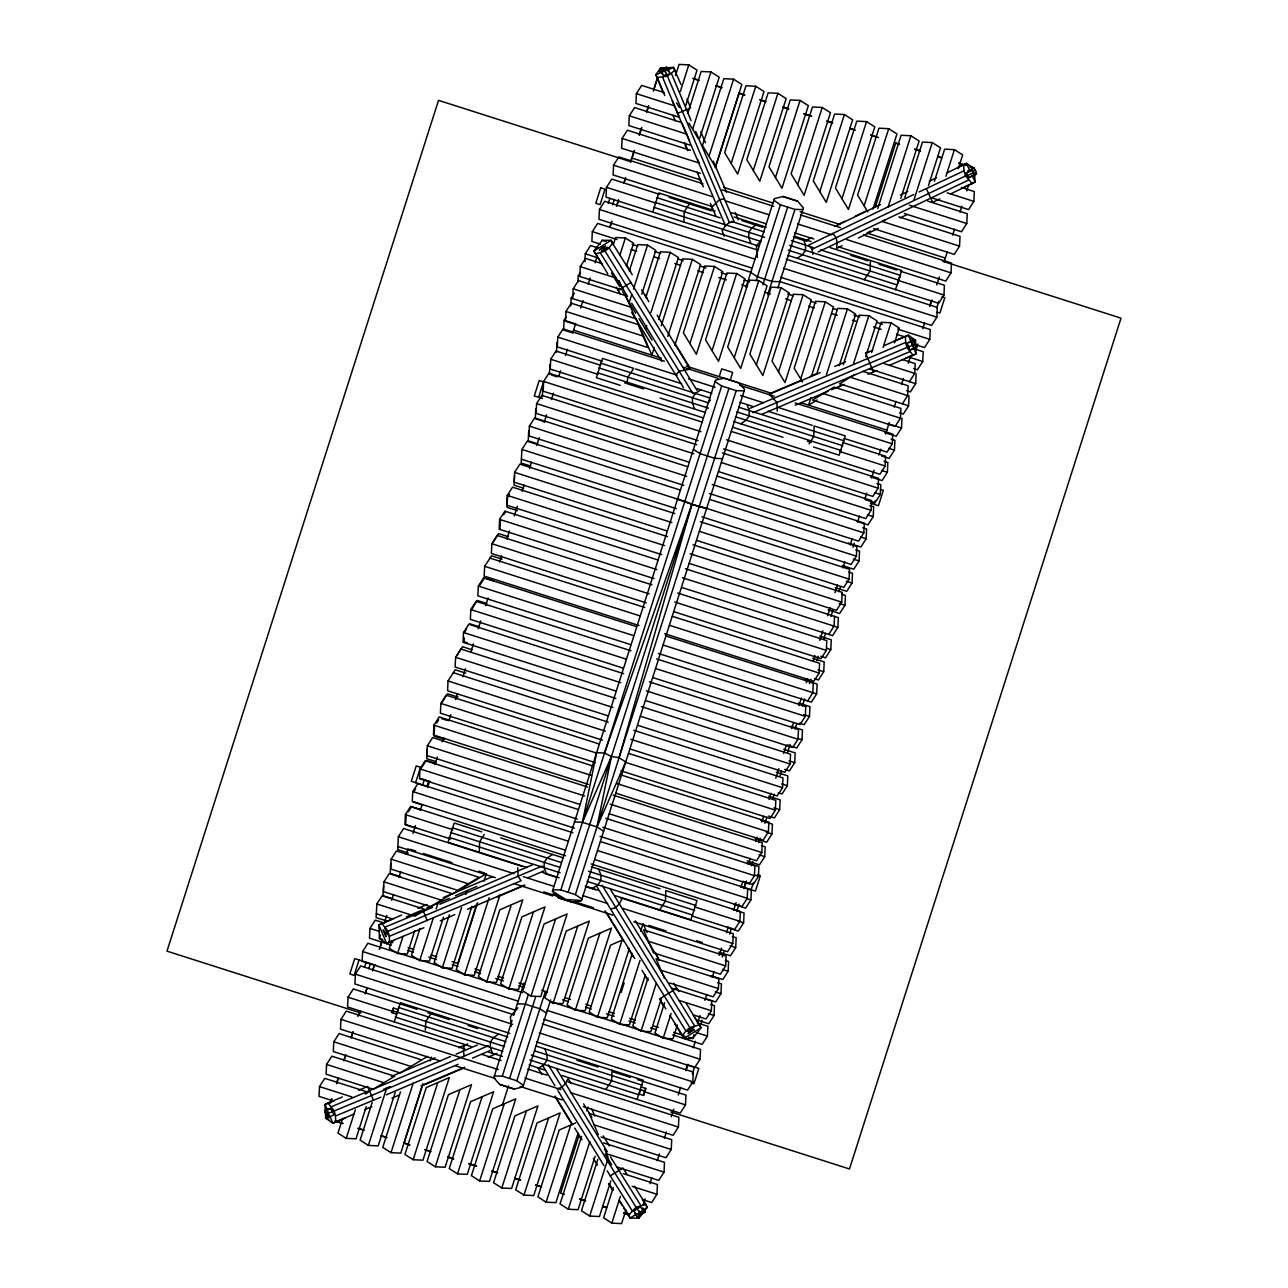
<?xml version="1.0" encoding="UTF-8"?>
<svg xmlns="http://www.w3.org/2000/svg" width="1288" height="1288" viewBox="0 0 1288 1288"><rect width="100%" height="100%" fill="white"/><g stroke="black" fill="none" stroke-linecap="round" stroke-linejoin="round"><path stroke-width="1.5" d="M365.245 1094.108L368.304 1092.256L324.785 1078.362L319.505 1086.605L319.022 1096.378L333.866 1101.111M326.572 1064.435L326.106 1074.224L373.23 1089.262L394.708 1076.253L331.853 1056.192L326.572 1064.435L383.969 1082.757M421.659 1059.911L339.082 1033.556L333.801 1041.799L333.318 1051.572L400.198 1072.92L427.519 1056.369M464.791 1048.947L346.247 1011.112L340.966 1019.355L340.483 1029.128L439.916 1060.861M417.006 1009.277L353.315 988.943L348.034 997.202L347.567 1006.975L471.456 1046.629M513.638 1014.735L360.656 965.92L355.391 974.163L354.908 983.952L509.79 1033.379M522.767 992.71L367.885 943.283L362.62 951.526L362.137 961.299L515.103 1010.13M383.856 922.9L375.259 920.163L369.994 928.407L369.511 938.179L391.407 945.167M376.869 903.999L414.945 916.154L425.684 909.65L382.15 895.756L376.869 903.999L376.096 917.571L386.577 920.904M383.518 886.015L383.035 895.788L392.599 898.847M383.953 881.845L383.47 891.618L430.611 906.655L452.072 893.647L389.218 873.586L383.953 881.845L441.333 900.151M390.683 863.572L390.2 873.345L400.697 876.693M391.166 859.193L390.683 868.981L457.562 890.314L479.039 877.305L396.446 850.949L391.166 859.193L468.301 883.81M522.155 866.341L403.611 828.506L398.33 836.749L397.767 849.645L408.264 852.994M565.561 855.779L410.679 806.352L405.414 814.596L404.931 824.368L450.816 839.019M406.155 815.111L405.672 824.884L416.169 828.232M418.02 783.313L412.756 791.573L412.273 801.345L565.255 850.16M578.231 809.492L425.249 760.677L419.985 768.92L419.502 778.693L574.384 828.136M587.521 786.984L432.639 737.557L427.358 745.8L426.875 755.573L579.858 804.404M427.278 748.924L426.795 758.696L436.358 761.739M592.19 765.764L439.208 716.933L433.943 725.192L433.46 734.965L588.342 784.392M434.507 726.271L434.024 736.06L444.505 739.393M599.129 743.981L446.163 695.166L440.882 703.409L440.416 713.182L595.298 762.625M465.66 673.109L455.179 669.76L448.047 680.966L447.58 690.738L602.462 740.165M615.777 698.45L460.895 649.023L455.614 657.266L455.131 667.039L608.113 715.854M623.682 673.688L468.784 624.261L463.519 632.505L463.036 642.277L616.018 691.093M464.276 637.914L464.099 641.827L467.286 642.841M630.991 650.762L476.109 601.319L470.844 609.578L470.361 619.351L623.328 668.166M636.578 626.644L483.612 577.813L478.347 586.072L477.864 595.845L630.83 644.66M502.046 559.137L491.549 555.788L484.642 566.317L484.159 576.09L639.041 625.517M652.018 584.865L497.136 535.422L491.871 543.681L491.388 553.454L646.27 602.881M657.862 559.974L504.88 511.143L499.615 519.402L499.132 529.175L654.014 578.602M499.937 529.497L500.42 519.724M667.426 536.597L512.544 487.154L507.279 495.413L506.796 505.186L661.678 554.613M674.783 513.558L519.885 464.131L514.62 472.374L514.137 482.163L667.12 530.978M514.572 475.401L514.089 485.174L523.653 488.233M680.177 490.02L527.211 441.204L521.946 449.448L521.157 463.02L530.72 466.063M528.708 431.078L528.225 440.85L537.788 443.909M687.631 466.707L534.649 417.892L529.384 426.135L528.901 435.908L683.783 485.334M535.776 408.924L535.309 418.697L544.856 421.756M696.728 444.779L541.846 395.352L536.581 403.595L536.098 413.368L689.064 462.183M542.377 396.543L542.86 386.77M701.896 421.997L548.913 373.182L543.649 381.425L543.166 391.214L698.048 440.641M549.445 374.373L549.928 364.601M600.675 365.293L555.981 351.028L550.717 359.272L550.234 369.044L703.216 417.876M556.513 352.22L556.996 342.447M664.399 361.204L563.065 328.875L557.784 337.118L557.302 346.891L601.995 361.155M566.173 316.993L564.064 320.293L563.581 330.066L573.144 333.109M565.979 311.454L565.496 321.227L648.089 347.583L638.124 324.544L571.244 303.211L565.979 311.454L643.115 336.071M570.761 305.948L571.148 298.124L574.303 293.181M572.725 298.591L573.208 288.818L578.473 280.559L625.614 295.612L635.58 318.651L571.148 298.124M577.926 281.831L578.215 275.97L580.325 272.67M579.793 276.437L580.276 266.648L585.541 258.405L602.237 263.734M584.897 261.625L585.283 253.817L590.548 245.557L598.212 248.004M750.598 272.219L597.632 223.404L592.351 231.647L591.868 241.419L600.466 244.173M757.666 250.065L604.7 201.25L599.435 209.493L598.952 219.266L751.918 268.081M659.569 194.343L611.768 179.08L606.503 187.34L606.02 197.112L758.294 245.928M702.974 183.782L618.836 156.927L613.571 165.17L613.088 174.943L712.522 206.676M690.432 150.326L627.369 130.201L622.104 138.46L621.621 148.233L700.447 173.381M681.738 122.618L634.598 107.564L629.317 115.807L628.85 125.58L689.788 145.045M664.173 92.591L641.666 85.41L636.401 93.654L635.918 103.426L679.452 117.321L672.336 100.867M642.406 1199.579L651.68 1202.541L656.944 1194.298L657.427 1184.525L623.36 1173.642M617.274 1167.137L658.748 1180.388L664.028 1172.128L664.495 1162.356L603.557 1142.907M601.013 1137.014L665.976 1157.735L671.241 1149.492L671.724 1139.719L589.131 1113.363L598.389 1134.744M583.271 1106.617L673.141 1135.292L678.406 1127.048L678.889 1117.276L567.992 1081.872M561.761 1075.448L680.209 1113.138L685.49 1104.895L685.957 1095.106L637.48 1079.634M536.5 1041.895L687.567 1090.115L692.831 1081.856L693.314 1072.083L542.248 1023.88M543.729 1019.259L694.779 1067.462L700.06 1059.219L700.543 1049.446L549.477 1001.227M672.674 1034.94L702.169 1044.343L707.434 1036.099L707.917 1026.327L697.42 1022.978M693.073 1014.847L706.066 1018.985L711.33 1010.742L711.813 1000.969L672.062 988.282M697.275 1020.064L708.738 1023.735L714.019 1015.475L714.502 1005.703L710.67 1004.479M669.76 982.986L713.133 996.832L718.398 988.572L718.881 978.8L656.027 958.739L664.576 978.494M706.13 998.908L715.693 1001.951L720.958 993.708L721.441 983.935L717.625 982.712M725.627 965.936L726.11 956.163L643.517 929.807L653.483 952.846L720.362 974.179L725.627 965.936L648.492 941.319M711.379 975.837L722.858 979.508L728.123 971.265L728.606 961.476L725.418 960.462M633.825 921.838L727.527 951.735L732.792 943.492L733.274 933.72L620.462 897.704M718.946 952.138L730.425 955.809L735.69 947.565L736.173 937.777L732.357 936.569M692.525 916.154L734.595 929.582L739.859 921.323L740.342 911.55L591.192 863.958M726.851 927.376L738.33 931.047L743.595 922.804L744.078 913.015L732.598 909.36M594.702 859.563L741.936 906.559L747.217 898.3L747.7 888.527M734.176 904.45L745.639 908.12L750.92 899.861L751.387 890.089L740.906 886.74M600.015 836.315L749.165 883.906L754.43 875.663L754.913 865.89L605.763 818.283M743.579 881.555L753.142 884.615L758.423 876.355L758.89 866.583L747.426 862.928M609.305 813.791L756.539 860.787L761.82 852.543L762.303 842.771L613.152 795.163M747.056 860.899L759.453 864.86L764.718 856.617L765.201 846.828L761.369 845.62M615.889 793.183L763.124 840.179L768.405 831.919L768.872 822.147L619.721 774.555M755.203 838.552L766.666 842.223L771.947 833.964L772.43 824.191L760.95 820.537M620.929 770.804L770.079 818.395L775.344 810.152L775.827 800.379L628.592 753.383M768.678 816.109L774.426 817.944L779.691 809.685L780.174 799.912L768.695 796.258M630.009 748.956L777.244 795.952L782.508 787.709L782.991 777.92L633.841 730.328M778.258 792.732L782.074 793.955L787.354 785.696L787.821 775.923L776.358 772.269M637.56 725.257L784.811 772.253L790.075 764.009L790.558 754.221L641.408 706.629M784.634 769.387L789.431 770.916L794.696 762.673L795.179 752.9L783.7 749.246M645.465 700.495L792.7 747.491L797.98 739.248L798.463 729.459L649.313 681.867M787.177 744.947L796.741 747.99L802.022 739.747L802.488 729.974L791.025 726.303M652.791 677.569L800.025 724.564L805.29 716.305L805.773 706.532L656.622 658.941M799.397 723.148L804.179 724.677L809.46 716.434L809.943 706.661L798.463 702.99M658.377 653.451L811.376 702.137L816.656 693.878L817.123 684.105L804.742 680.161M664.672 633.696L813.823 681.304L819.104 673.061L819.587 663.272L672.336 616.292M814.628 678.76L818.444 679.967L823.724 671.724L824.207 661.952L812.728 658.297M673.817 611.671L821.052 658.667L826.316 650.408L826.799 640.635L677.649 593.044M820.73 656.284L825.528 657.814L830.792 649.571L831.275 639.798L819.796 636.127M828.796 634.388L834.077 626.129L834.56 616.356M681.561 587.392L832.595 635.66L837.86 627.401L838.343 617.628L685.409 568.765M689.225 563.403L836.459 610.399L841.724 602.14L842.207 592.367L693.057 544.776M828.2 609.836L839.663 613.491L844.944 605.247L845.411 595.475L841.595 594.251M696.567 540.38L843.801 587.36L849.082 579.117L849.565 569.344L700.414 521.737M835.268 587.682L846.731 591.337L852.012 583.094L852.495 573.321L848.663 572.097M701.976 516.842L851.126 564.434L856.391 556.191L856.874 546.418L709.64 499.422M842.336 565.513L853.815 569.183L859.08 560.924L859.563 551.151L855.731 549.928M709.414 493.513L858.565 541.121L863.829 532.878L864.312 523.105L717.078 476.109M848.486 543.069L860.883 547.014L866.148 538.77L866.631 528.998L862.815 527.774M718.527 471.585L865.761 518.581L871.026 510.322L871.509 500.549L722.359 452.957M856.488 521.205L867.951 524.86L873.232 516.617L873.699 506.844L869.883 505.621M723.679 448.82L872.829 496.411L878.11 488.168L878.577 478.395L731.343 431.399M865.472 499.647L875.019 502.706L880.3 494.447L880.783 484.674L876.951 483.451M732.663 427.262L879.897 474.258L885.178 466.014L885.661 456.242L842.867 442.573M870.624 476.882L882.103 480.537L887.368 472.294L887.851 462.521L884.019 461.297M844.187 438.451L886.981 452.104L892.246 443.845L892.729 434.072L795.211 402.951M881.523 455.936L889.171 458.383L894.435 450.14L894.919 440.367L891.103 439.144M900.441 418.198L900.924 408.409L834.044 387.076L812.567 400.085L895.16 426.441L900.441 418.198L823.306 393.581M884.775 432.559L896.239 436.23L901.52 427.97L901.986 418.198M899.491 412.852L903.307 414.06L908.587 405.817L909.07 396.044L850.273 377.239M909.457 381.634L914.738 373.391L915.221 363.619L902.228 359.481M906.559 390.683L910.391 391.906L915.655 383.663L916.138 373.89M913.627 368.529L917.459 369.753L922.723 361.493L923.206 351.721L914.625 348.984M914.963 344.54L924.526 347.583L929.807 339.34L930.274 329.567L779.224 281.364M780.544 277.226L931.594 325.429L936.875 317.186L937.358 307.413L786.292 259.194M788.047 255.427L938.678 303.276L943.943 295.016L944.426 285.244L900.441 271.204M838.665 246.942L945.746 281.106L951.011 272.863L951.494 263.09L863.54 235.012M873.554 228.636L954.279 254.396L959.544 246.137L960.027 236.364L898.879 216.851M904.353 213.518L961.492 231.743L966.773 223.5L967.256 213.728L927.65 201.089M932.609 198.111L968.576 209.59L973.841 201.347L974.324 191.574L961.331 187.42M467.786 1043.908L464.211 1045.437L463.406 1051.04L464.244 1056.08L371.411 1095.573L334.236 1110.948L327.941 1102.947L325.059 1104.541L325.623 1118.129L332.835 1123.2L345.361 1118.016M517.76 867.645L518.066 876.404L521.109 880.702L389.298 936.328L389.523 941.947L386.642 943.54L379.429 938.453L378.865 924.865L401.647 915.044M777.228 411.113L776.922 402.339L769.178 394.321L820.15 372.635M627.143 382.214L627.9 377.143L633.696 368.384L602.494 358.418L596.344 377.69L620.204 385.305M394.241 1021.996L400.391 1002.724L507.826 1037.001M481.744 831.839L454.197 823.048L448.047 842.32L527.195 867.581M652.678 212.23L658.828 192.959L714.953 210.862M637.061 1099.485L643.211 1080.213L535.76 1045.92M615.567 895.788L690.867 919.809L697.017 900.554L665.799 890.588L665.461 901.085L659.665 909.859M813.453 446.984L839.148 455.179L845.298 435.908L814.096 425.958L813.742 436.455L809.106 443.829M895.482 289.719L901.632 270.448L830.164 247.634M643.581 1095.428L645.127 1091.129L640.635 1089.696L639.09 1093.995L643.581 1095.428L645.723 1088.392L641.231 1086.959M645.127 1091.129L645.723 1088.392M392.067 1012.674L393.5 1008.053L397.992 1009.486L396.559 1014.107L392.067 1012.674L393.5 1008.053M603.637 831.163L596.956 826.96L625.726 761.949L619.061 757.698L691.898 504.365L677.504 499.277M359.046 959.946L354.12 975.37L349.821 973.986L354.731 958.578L376.144 965.404M415.621 782.685L420.532 767.262L416.233 765.893L411.307 781.301L572.919 832.756M538.609 397.3L543.536 381.892L539.221 380.524L534.295 395.931L542.425 398.523M364.472 967.352L366.114 962.2M422.673 784.939L424.316 779.804M608.258 203.456L609.9 198.304M368.771 968.721L370.413 963.585M426.988 786.308L428.63 781.172M612.557 204.824L614.199 199.688M380.54 934.975L379.429 938.453L382.633 939.483M384.307 923.158L386.754 915.51M391.633 900.231L393.468 894.484M398.958 877.289L400.777 871.557M406.267 854.346L408.103 848.615M412.981 833.352L415.428 825.656M420.274 810.458L422.126 804.662M427.584 787.564L429.468 781.655M434.893 764.67L437.324 757.038M442.203 741.775L443.523 737.654M448.9 720.765L450.848 714.695M455.678 699.545L457.562 693.652M462.956 676.731L465.499 668.778M470.909 651.841L473.437 643.903M478.234 628.834L480.762 620.945M485.64 605.65L488.088 597.986M499.583 561.954L501.515 555.901M506.909 539.012L509.452 531.026M514.282 515.892L517.39 506.168M522.155 491.243L524.103 485.125M529.481 468.301L531.429 462.167M536.79 445.374L539.237 437.727M544.116 422.432L546.547 414.8M551.425 399.505L553.421 393.291M558.751 376.579L560.586 370.831M565.464 355.552L567.461 349.289M573.208 331.257L575.72 323.385M580.614 308.074L583.013 300.555M588.197 284.278L590.226 277.967M595.024 262.897L597.374 255.555M325.558 1117.855L326.782 1114.04M330.436 1102.56L331.66 1098.745M336.538 1083.45L338.374 1077.718M343.864 1060.507L345.699 1054.775M351.189 1037.565L353.025 1031.833M357.903 1016.522L359.738 1010.758M365.245 993.531L367.08 987.767M372.57 970.54L374.422 964.76M379.3 949.481L381.763 941.753M609.771 227.316L611.607 221.568M616.501 206.241L618.498 199.978M623.827 183.266L625.662 177.519M630.557 162.191L634.115 151.05M639.331 134.709L641.408 128.204M646.624 111.815L648.621 105.616M653.934 88.936L657.621 77.377M659.424 71.725L660.631 67.958L673.527 67.427L681.014 84.573M326.733 1114.651L325.623 1118.129L328.826 1119.143M330.501 1102.834L331.724 1099.002M336.603 1083.707L338.438 1077.976M343.928 1060.781L345.748 1055.033M351.238 1037.838L353.073 1032.107M358.579 1014.864L359.803 1011.032M365.309 993.773L367.144 988.025M372.651 970.766L374.486 965.018M379.992 947.775L382.423 940.111M609.997 227.074L611.816 221.327M616.711 205.983L618.546 200.236M624.052 182.993L625.276 179.161M630.782 161.902L634.453 150.422M639.331 135.127L641.778 127.48M646.657 112.185L648.476 106.453M653.37 91.158L657.637 77.779M613.233 244.929L615.6 237.523L625.372 237.99L633.616 243.271L626.371 265.988M391.681 940.82L389.314 948.242L397.557 953.506L407.33 953.989L414.752 930.757M342.705 1118.242L337.971 1133.086L346.214 1138.351L355.987 1138.834L366.259 1106.65M675.476 75.525L679.034 64.4L688.806 64.883L697.05 70.148L685.57 106.115M619.914 255.137L625.372 237.99M397.557 953.506L403.031 936.376M346.214 1138.351L355.327 1109.789M680.306 91.529L688.806 64.883M629.333 270.995L637.753 244.591L647.526 245.074L655.785 250.339L641.794 294.147M420.049 928.423L411.468 955.31L419.711 960.59L429.484 961.057L443.475 917.265M372.168 1102.431L360.125 1140.154L368.368 1145.418L378.157 1145.901L395.175 1092.578M687.953 112.958L701.187 71.468L710.96 71.951L719.203 77.216L699.754 138.17M629.22 302.455L631.667 294.807M633.487 289.076L647.526 245.074M419.711 960.59L433.154 918.489M436.197 908.925L438.033 903.194M368.368 1145.418L386.69 1088.038M692.638 129.347L710.96 71.951M645.771 297.673L660.406 251.82L670.179 252.303L678.422 257.568L658.651 319.505M449.351 914.77L434.104 962.539L442.348 967.803L452.136 968.286L471.907 906.35M400.455 1091.966L382.761 1147.383L391.021 1152.647L400.793 1153.13L422.963 1083.675M645.562 329.422L646.753 325.655M650.955 312.501L670.179 252.303M442.348 967.803L461.571 907.605M465.773 894.435L466.964 890.684M391.021 1152.647L413.223 1083.047M708.996 156.315L733.596 79.18L723.824 78.697L702.491 145.576L715.484 167.038L741.856 84.445L733.596 79.18M476.673 904.192L457.755 963.456L452.024 961.621M483.982 881.25L486.429 873.602L452.458 894.194M654.336 347.502L651.889 355.15L636.127 318.7M661.211 325.767L682.56 258.888L692.332 259.371L700.575 264.636L674.815 345.345M477.606 902.727L456.274 969.606L464.517 974.887L474.29 975.354L500.05 894.645M422.255 1085.768L403.949 1143.116L409.681 1144.952M430.176 1060.926L431.399 1057.094M715.226 167.778L739.006 93.219L744.738 95.054M667.715 336.49L692.332 259.371M464.517 974.887L489.134 897.752M413.174 1159.715L404.931 1154.45L426.264 1087.571L449.303 1077.605L422.947 1160.198L413.174 1159.715L437.791 1082.596M731.149 163.383L755.766 86.248L745.994 85.765L724.645 152.644L737.654 174.105L764.009 91.529L755.766 86.248M689.885 343.574L714.486 266.439L722.745 271.704L696.373 354.297L683.381 332.835L704.713 265.956L714.486 266.439M486.671 981.955L496.444 982.438L522.799 899.845L499.776 909.811L478.428 976.674L486.671 981.955L511.288 904.82M435.328 1166.783L445.101 1167.266L471.472 1084.689L448.433 1094.639L427.085 1161.518L435.328 1166.783L459.945 1089.664M753.303 170.451L777.92 93.316L768.147 92.849L746.799 159.712L759.807 181.189L786.163 98.596L777.92 93.316M712.039 350.642L736.656 273.507L726.883 273.024L705.534 339.903L718.543 361.365L744.899 278.788L736.656 273.507M508.841 989.023L500.581 983.758L521.93 916.879L544.969 906.913L518.613 989.506L508.841 989.023L533.441 911.888M457.498 1173.867L449.238 1168.586L470.587 1101.707L493.626 1091.757L467.27 1174.35L457.498 1173.867L482.115 1096.732M775.473 177.519L800.073 100.4L790.301 99.917L768.968 166.796L781.961 188.257L808.333 105.664L800.073 100.4M552.407 891.248L715.532 380.073L724.146 378.205L738.7 382.858L744.641 389.362L581.5 900.521L572.886 902.389L558.348 897.752L552.407 891.248L565.802 899.491L572.629 902.308L581.5 900.521L565.802 899.491M512.044 1020.531L493.803 1077.654L499.664 1084.432L514.218 1089.068L522.912 1086.943L550.684 999.89M513.735 1015.218L524.007 983.034M745.977 287.498L774.346 198.642L783.04 196.517L797.578 201.153L803.438 207.932L777.904 287.9M553.888 892.359L552.745 895.949L514.492 883.745M719.268 376.515L721.715 368.867L732.695 372.377L730.264 380.024M552.89 889.718L560.827 889.96L721.666 385.998L715.049 381.602M494.334 1076.027L502.304 1076.14L528.338 994.594M756.201 280.607L780.383 204.792L773.814 200.268M734.192 357.71L758.809 280.575L767.052 285.856L740.697 368.449L727.688 346.987L749.036 280.108L758.809 280.575M530.994 996.091L522.751 990.826L544.083 923.947L567.123 913.981L540.767 996.574L530.994 996.091L555.611 918.972M568.105 892.278L728.944 388.316M509.581 1078.459L535.599 996.912M762.866 284.841L787.66 207.11M502.401 1105.04L508.502 1085.913M479.651 1180.935L471.408 1175.67L492.741 1108.791L515.78 1098.825L489.424 1181.418L479.651 1180.935L504.268 1103.8M797.626 184.603L822.243 107.468L830.486 112.732L804.131 195.325L791.122 173.864L812.47 106.985L822.243 107.468M581.983 898.992L575.382 894.613L736.205 390.634L744.142 390.892M523.427 1085.317L516.858 1080.793L545.323 991.599M767.696 294.791L794.938 209.429L802.907 209.558M756.362 364.778L780.963 287.659L771.19 287.176L749.858 354.055L762.866 375.516L789.222 292.923L780.963 287.659M553.148 1003.175L544.904 997.894L566.253 931.015L589.276 921.065L562.92 1003.642L553.148 1003.175L577.765 926.04M501.805 1188.003L511.594 1188.486L537.949 1105.893L514.91 1115.859L493.562 1182.738L501.805 1188.003L526.422 1110.884M819.78 191.671L844.397 114.535L852.64 119.816L826.284 202.393L813.275 180.932L834.624 114.052L844.397 114.535M778.516 371.862L803.132 294.727L793.36 294.244L772.011 361.123L785.02 382.584L811.376 299.991L803.132 294.727M575.317 1010.243L567.058 1004.962L588.407 938.099L611.446 928.133L585.09 1010.726L575.317 1010.243L599.918 933.108M523.975 1195.071L515.715 1189.806L537.064 1122.927L560.103 1112.961L533.747 1195.554L523.975 1195.071L548.591 1117.952M841.95 198.738L866.55 121.603L874.81 126.884L848.438 209.477L835.445 188L856.778 121.136L866.55 121.603M800.669 378.93L825.286 301.795L815.513 301.312L794.165 368.191L802.537 381.989M597.471 1017.311L622.088 940.176L610.56 945.167L589.228 1012.046L597.471 1017.311L607.244 1017.794L629.413 948.338M578.071 1133.182L555.901 1202.638L546.128 1202.155L570.745 1125.02M864.103 205.806L888.72 128.687L896.963 133.952L873.006 209.026M811.376 376.515L833.529 307.075L825.286 301.795M816.705 374.084L837.667 308.396L847.44 308.862L855.699 314.143L839.229 365.728M632.344 953.41L611.381 1019.114L619.625 1024.379L629.397 1024.862L645.336 974.919M621.122 992.42L624.181 982.857M640.651 931.256L643.082 923.609L647.027 932.721M810.989 397.509L808.542 405.14L817.043 400.005M578.908 1135.758L560.602 1193.123L564.418 1194.33M586.829 1110.916L588.053 1107.084M875.534 206.305L895.675 143.21L899.491 144.433M581.613 1136.37L560.039 1203.958L568.282 1209.223L578.071 1209.706L595.136 1156.205M877.74 208.479L901.101 135.272L910.874 135.755L919.117 141.02L900.827 198.352M826.429 374.711L847.44 308.862M619.625 1024.379L640.039 960.429M568.282 1209.223L589.904 1141.506M888.06 207.239L910.874 135.755M843.254 364.729L859.064 315.222L868.837 315.689L877.08 320.97L865.649 356.792M648.041 978.075L632.762 1025.94L641.021 1031.205L650.794 1031.688L661.63 997.749M597.841 1159.345L581.435 1210.784L589.679 1216.049L599.451 1216.532L610.882 1180.694M904.852 197.338L922.482 142.099L932.27 142.582L940.514 147.846L928.471 185.569M853.574 363.522L868.837 315.689M641.021 1031.205L656.284 983.388M589.679 1216.049L607.984 1158.653M913.949 199.962L932.27 142.582M871.557 352.574L881.217 322.29L890.99 322.773L899.233 328.038L894.5 342.882M664.592 1002.724L654.932 1033.008L663.175 1038.289L672.948 1038.756L677.311 1025.119M613.249 1187.568L603.589 1217.852L611.832 1223.117L621.605 1223.6L625.968 1209.947M934.38 181.35L944.651 149.167L954.424 149.65L962.667 154.914L958.32 168.567M883.101 347.519L890.99 322.773M663.175 1038.289L671.08 1013.527M611.832 1223.117L620.333 1196.472M945.923 176.295L954.424 149.65M686.101 1003.175L701.075 1027.695L692.735 1038.45L683.912 1038.418L684.733 1035.89M693.958 1034.618L692.735 1038.45L688.919 1037.226M697.549 1023.38L700.06 1015.508M704.906 1000.309L706.774 994.481M712.216 977.431L714.099 971.538M719.251 955.358L721.586 948.049M726.464 932.754L728.3 927.022M733.629 910.342L736.076 902.647M740.954 887.384L742.935 881.169M748.28 864.425L750.26 858.227M755.605 841.466L756.958 837.2M761.836 821.921L763.671 816.19M769.033 799.381L770.997 793.247M775.795 778.194L778.805 768.775M783.684 753.464L786.244 745.478M791.621 728.589L793.553 722.536M798.946 705.631L801.394 697.983M806.288 682.672L807.592 678.583M813.082 661.388L814.902 655.64M819.78 640.361L822.839 630.814M827.653 615.712L830.18 607.775M834.978 592.754L837.522 584.8M842.915 567.895L844.848 561.81M850.241 544.937L852.173 538.883M857.567 521.978L859.482 515.989M864.892 499.019L866.776 493.095M871.606 477.977L874.085 470.201M878.931 455.018L880.783 449.222M885.645 433.976L889.316 422.496M894.194 407.201L896.029 401.47M901.52 384.259L903.339 378.527M908.233 363.232L910.664 355.585M685.844 1069.909L687.47 1064.774M744.045 887.496L745.688 882.361M929.63 306.013L931.272 300.877M623.923 1208.241L630.106 1218.078L638.929 1218.11L640.152 1214.294M643.259 1204.538L645.079 1198.822M649.909 1183.704L651.776 1177.844M657.234 1160.762L659.424 1153.887M664.431 1138.19L666.379 1132.088M671.273 1116.76L673.721 1109.097M678.245 1094.929L680.692 1087.265M685.957 1070.763L688.017 1064.274M693.298 1047.756L695.359 1041.3M700.64 1024.765L702.089 1020.225M722.262 957.016L723.888 951.929M729.588 934.025L731.423 928.278M736.72 911.679L739.167 903.999M744.062 888.672L746.509 881.008M751.403 865.665L752.707 861.608M758.745 842.674L760.162 838.246M764.943 823.274L766.891 817.172M772.816 798.592L774.217 794.181M780.158 775.585L781.558 771.206M787.564 752.353L790.108 744.384M795.002 729.056L796.837 723.309M802.344 706.082L804.63 698.917M809.524 683.574L810.893 679.259M816.866 660.583L818.234 656.268M823.74 639.025L825.576 633.277M830.937 616.485L832.901 610.303M838.89 591.578L840.243 587.312M853.026 547.271L854.298 543.246M915.961 350.062L917.877 344.041M922.772 328.714L924.607 322.966M930.033 305.981L931.949 299.975M936.762 284.889L939.274 277.001M944.104 261.899L947.227 252.11M952.637 235.124L954.537 229.167M959.963 212.182L961.862 206.225M966.741 190.93L968.576 185.198M692.348 1073.87L694.538 1067.028M751.113 889.75L753.303 882.892M874.101 504.381L875.196 500.952M936.682 308.267L938.871 301.408M574.545 821.889L582.418 822.324L596.634 752.659L604.523 753.061L691.898 504.365L706.597 508.567M621.879 898.911L619.287 903.951L615.68 907.557L610.705 909.296L596.94 886.675M509.597 494.254L507.488 497.554L507.021 507.327L517.502 510.676M503.592 514.765L505.701 511.465M493.352 541.878L498.617 533.635L508.18 536.677M479.2 586.201L484.481 577.942L494.045 581.001M472.02 608.741L477.285 600.498L486.848 603.541M464.566 632.054L466.675 628.753M695.713 131.521L734.305 221.971L729.411 222.518L725.45 225.674L722.166 230.777L724.13 236.251M457.256 654.98L462.521 646.737L472.084 649.78M442.251 701.992L447.516 693.749L458.013 697.098M436.616 722.971L438.725 719.686M420.967 768.662L426.248 760.419L435.811 763.478M413.464 792.168L415.573 788.884M408.264 811.81L411.419 806.851L420.017 809.605M902.389 403.804L907.654 395.545L908.137 385.772L862.88 371.33M807.528 701.058L812.792 692.799L813.275 683.026L666.041 636.047M710.429 399.956L708.287 402.806L598.759 367.853M595.33 254.026L605.102 251.144L609.047 247.763L612.492 243.319L611.059 240.341L602.237 240.309L593.897 251.047L607.823 273.925M693.862 1016.216L701.075 1027.695L683.912 1038.418L682.495 1035.439L685.924 1030.996L689.869 1027.599L699.642 1024.733M636.353 1214.182L630.106 1218.078L628.673 1215.115L636.063 1207.275L645.835 1204.393L647.268 1207.371L638.929 1218.11M715.87 216.159L711.942 207.014L719.573 199.656L724.355 198.867M690.03 202.908L684.234 211.683L683.88 222.18M864.28 279.754L870.076 270.995L870.43 260.482M484.256 834.415L479.619 841.789L479.265 852.286M431.609 1012.674L425.813 1021.448L425.314 1030.142M605.843 1089.519L611.639 1080.761L611.993 1070.248M761.385 240.035L756.394 245.944L757.36 257.519M517.921 1007.828L510.418 1016.699L511.223 1026.343M683.558 387.752L675.685 374.808L679.291 371.186L690.255 369.125M664.447 69.182L660.631 67.958L655.801 74.817L657.315 77.554L667.442 76.153L675.057 70.164M633.841 1210.817L640.474 1206.647L642.954 1210.591L639.975 1213.216L636.32 1214.761L633.841 1210.817L640.474 1206.647M636.32 1214.761L642.954 1210.591M634.743 1212.974L637.222 1216.919L645.272 1211.847L642.793 1207.903M645.272 1211.847L637.222 1216.919M757.119 224.321L751.854 227.944L748.811 232.291L748.779 237.588L750.985 243.593M797.175 258.341L802.456 254.718L805.499 250.387L805.531 245.09L803.326 239.069M700.785 389.797L695.504 393.42L692.477 397.751L692.429 403.047L694.635 409.069M740.841 423.816L746.122 420.194L749.165 415.847L749.197 410.55L746.992 404.545M552.504 854.427L547.223 858.05L544.18 862.38L544.148 867.677L546.354 873.699M592.561 888.446L597.841 884.824L600.884 880.477L600.916 875.18L598.711 869.175M498.698 1034.087L493.417 1037.709L490.374 1042.056L490.342 1047.353L492.547 1053.359M538.754 1068.106L544.035 1064.484L547.078 1060.153L547.11 1054.856L544.904 1048.835M620.301 293.873L618.24 290.508L620.945 288.754M673.64 983.195L676.731 988.25L659.585 998.957L665.832 1008.907M622.925 1167.91L610.287 1175.896L607.147 1170.792M627.53 296.401L622.297 287.868L630.879 282.523L697.05 390.473M642.583 1210.285L647.268 1207.371L643.147 1200.802M662.241 74.141L660.454 69.826L663.352 68.039L666.669 67.266L668.44 71.581M660.454 69.826L666.669 67.266M661.807 71.613L668.182 68.989L669.953 73.287L666.991 75.123L663.578 75.928L661.807 71.613L668.182 68.989M663.578 75.928L666.556 74.092M947.356 172.721L966.435 163.383L974.002 168.213L970.685 167.327M950.705 193.86L975.193 181.978L974.517 174.122M885.484 219.668L882.409 221.536L959.544 246.137M870.398 231.003L867.001 233.064L945.328 258.067M854.862 374.454L839.535 383.744L908.587 405.817M837.425 387.656L842.513 384.565M883.745 345.796L908.346 335.218L915.543 340.306L916.122 353.878L889.702 365.212M353.814 1114.12L332.835 1123.2L330.002 1116.422M806.497 240.18L811.843 237.588M913.691 194.552L808.558 245.155L812.132 249.228L812.937 254.444M812.132 249.228L965.565 175.893L972.343 183.733M818.138 251.933L968.447 180.127M837.586 224.724L844.751 221.278M855.506 216.126L866.277 210.958M873.441 207.513L877.031 205.79M835.107 226.334L880.429 204.583M900.36 195.003L907.605 191.526M919.085 191.96L964.068 170.821L963.585 165.138M842.046 245.799L836.604 248.407L837.168 242.691L836.089 237.604L832.789 233.386M858.355 237.974L878.303 228.395M900.054 217.962L907.299 214.468M957.531 167.553L966.435 163.383L969.623 170.145M929.34 181.157L936.537 177.792M967.546 171.03L973.792 168.1L975.612 170.757L976.481 173.848L970.234 176.762M966.193 173.204L972.456 170.29L973.937 172.463L974.662 175.007L968.415 177.937L966.193 173.204L968.415 177.937M966.918 175.748L973.165 172.834L972.456 170.29M964.503 186.985L975.193 181.978L972.005 175.216M939.886 198.916L932.689 202.297L926.281 188.515M406.412 916.863L421.224 910.455M426.505 908.169L449.544 898.219M455.453 895.659L476.85 886.418M383.405 1089.455L389.974 1086.605M575.672 1122.878L559.217 1129.995L537.885 1196.874L546.128 1202.155M749.536 408.521L905.673 342.431L905.448 336.812M752.852 412.691L906.929 347.47L913.224 355.472M762.11 414.124L909.57 351.753M532.862 864.634L439.9 904.257M542.119 866.051L388.042 931.288L381.747 923.271M528.064 877.708L543.697 870.978M477.317 1045.051L456.049 1054.164M464.244 1056.08L488.313 1045.727M472.519 1058.124L489.891 1050.654M488.072 1057.19L497.007 1053.342M770.063 393.532L801.233 380.282M810.394 376.386L817.719 373.262M834.705 366.436L845.62 361.799M795.163 405.237L827.926 391.311M831.565 389.749L844.3 384.339M867.967 374.277L877.048 370.445M417.924 908.314L427.004 904.482M443.394 897.527L492.547 876.613M432.543 907.396L385.418 926.99M440.255 920.84L454.809 914.641M467.544 909.215L523.975 885.21M469.927 908.62L477.252 905.496M497.41 896.915L524.908 885.226M391.407 1076.414L435.086 1057.834M458.753 1047.756L464.211 1045.437M450.526 1056.514L331.612 1106.666M335.717 1121.607L335.492 1115.988L380.781 1097.167M386.303 1094.816L458.093 1064.291M391.89 1098.181L399.183 1095.074M421.015 1085.784L464.71 1067.205M421.611 1085.945L463.777 1068.01M725.45 225.674L677.552 113.36L689.273 108.546M662.901 71.854L655.801 74.817L663.481 93.364M666.443 70.373L673.527 67.427L675.073 71.13M865.391 352.993L868.965 351.511M894.017 341.143L908.346 335.218L911.163 342.012M865.649 353.282L872.894 350.288M908.909 342.093L913.224 340.322L915.205 343.542L916.074 347.213L911.759 349M907.042 343.461L911.357 341.69L913.337 344.894L914.206 348.581L909.892 350.352L907.042 343.461L909.892 350.352M907.911 347.148L912.226 345.361L914.206 348.581M905.384 358.322L916.122 353.878L913.997 348.79M391.391 919.68L378.865 924.865L386.642 943.54L393.79 940.578M389.523 941.947L423.897 927.73M327.941 1102.947L342.415 1096.957M358.692 1090.212L367.74 1086.476L373.407 1100.306M332.207 1101.578L325.059 1104.541L327.877 1111.319M326.733 1110.063L329.519 1116.793L326.733 1110.063L331.048 1108.292L333.817 1115.005L327.522 1117.485L324.689 1110.578L328.987 1108.807M328.665 1113.202L332.98 1111.415M364.665 1109.628L371.894 1106.634M556.899 1088.972L561.874 1087.233L565.48 1083.611L568.056 1078.587L571.164 1083.643M779.868 281.75L771.963 281.444L757.408 276.791L750.775 272.476M517.374 1003.819L525.279 1004.141L539.833 1008.778L546.466 1013.109M888.72 128.687L878.947 128.204L857.599 195.084L867.822 211.94M722.504 458.721L714.631 458.27L700.076 453.634L693.411 449.431M619.061 757.698L611.446 756.491L604.523 753.061M706.726 508.116L699.175 506.683L677.633 498.842M797.578 201.153L783.04 196.517M499.664 1084.432L514.218 1089.068M693.105 78.326L698.837 80.162M716.031 85.636L721.763 87.471M738.958 92.961L744.689 94.781M759.968 99.659L765.7 101.494M782.895 106.985L788.626 108.804M803.905 113.682L811.553 116.129M826.832 121.008L832.563 122.827M849.758 128.317L855.49 130.152M870.769 135.031L878.416 137.462M895.611 142.952L899.427 144.175M914.721 149.054L920.453 150.873M937.648 156.363L941.464 157.587M958.658 163.077L966.306 165.508M970.122 166.732L973.937 167.955L976.481 173.848M693.169 78.584L698.885 80.42M716.08 85.91L721.811 87.729M760.033 99.933L765.764 101.752M782.959 107.242L788.691 109.078M803.97 113.956L811.601 116.387M826.896 121.265L832.628 123.101M849.822 128.591L853.638 129.798M870.833 135.288L876.565 137.124M914.77 149.311L920.501 151.147M937.696 156.637L941.512 157.844M958.707 163.335L964.438 165.17M970.17 166.989L974.002 168.213M636.401 93.654L674.477 105.809M947.195 192.846L973.841 201.347M629.317 115.807L686.713 134.129M909.376 205.195L966.773 223.5M622.104 138.46L699.223 163.061L697.806 159.776M780.383 204.792L794.938 209.429M632.006 158.07L700.785 180.014M723.711 187.34L773.38 203.182M800.122 211.731L840.243 224.531M722.101 189.883L773.734 206.354M800.428 214.887L840.597 227.702M630.557 161.644L438.516 100.351L166.989 951.156L360.946 1013.044M942.719 261.255L1121.011 318.152L849.484 1168.973L670.742 1111.914M613.571 165.17L712.103 196.613M725.369 200.848L768.952 214.758M797.53 223.887L831.629 234.77M846.796 239.6L951.011 272.863M731.648 212.778L766.07 223.774M794.68 232.903L813.807 239.005M734.128 216.98L766.263 227.235M794.197 236.155L811.005 241.516M669.132 197.386L711.201 210.813M741.791 220.586L762.834 227.3M793.36 237.04L806.755 241.307M850.724 255.346L867.935 260.836M878.835 264.314L896.625 269.997M656.816 197.628L720.137 217.833M731.326 221.407L764.283 231.921M791.315 240.55L813.002 247.473M820.456 249.84L900.57 275.407M655.093 202.377L764.621 237.33M789.689 245.332L899.217 280.285M606.503 187.34L655.769 203.053M898.461 280.51L943.943 295.016M941.947 296.739L944.829 297.657L939.902 313.065L937.036 312.147M653.741 207.255L761.208 241.548M788.24 250.178L897.495 285.051M599.435 209.493L754.816 259.081M783.378 268.194L936.875 317.186M592.351 231.647L616.984 239.504M632.15 244.35L637.834 246.169M654.884 251.611L660.567 253.414M677.633 258.856L683.316 260.675M700.366 266.117L706.049 267.936M721.216 272.766L726.899 274.586M743.949 280.027L749.632 281.847M787.676 293.986L793.36 295.805M810.41 301.247L816.109 303.05M833.159 308.492L836.942 309.716M854.008 315.158L859.692 316.961M876.742 322.403L882.425 324.222M897.591 329.068L929.807 339.34M602.237 240.309L606.052 241.532M630.895 249.453L636.626 251.289M653.821 256.763L659.553 258.598M674.832 263.477L680.563 265.312M697.758 270.786L703.49 272.621M718.768 277.5L726.416 279.931M741.695 284.809L747.426 286.644M764.621 292.135L770.353 293.954M785.632 298.832L791.363 300.668M808.558 306.158L814.29 307.977M831.485 313.467L837.216 315.302M852.511 320.181L856.327 321.404M873.522 326.878L881.153 329.326M896.448 334.204L904.079 336.635M910.745 338.76L915.543 340.306M585.283 253.817L596.65 257.439M909.457 357.275L922.723 361.493M580.276 266.648L616.453 278.192M884.276 363.667L914.738 373.391M578.215 275.97L623.328 290.315L619.061 280.446M869.706 368.948L915.655 383.663M573.208 288.818L630.589 307.124M564.064 320.293L575.446 323.916M890.137 424.348L901.52 427.97M573.562 330.163L661.436 358.209M686.279 366.13L772.253 393.565M800.911 402.709L886.869 430.144M683.526 367.305L717.947 378.302M739.747 385.257L774.169 396.237M721.666 385.998L736.205 390.634M557.784 337.118L677.166 375.211M688.549 378.849L715.065 387.302M740.648 395.464L763.381 402.725M778.548 407.572L892.246 443.845M888.752 448.321L894.435 450.14M635.612 368.996L681.626 383.679M696.953 388.574L711.749 393.291M739.682 402.21L752.756 406.38M768.083 411.274L812.181 425.346M600.482 363.087L709.736 397.96M738.539 407.153L844.236 440.882M736.865 411.918L842.883 445.761M597.407 372.731L708.432 408.151M735.464 416.781L841.161 450.51M550.717 359.272L598.099 374.389M624.616 382.858L643.565 388.912M807.479 441.221L811.279 442.428M839.695 451.492L885.178 466.014M660.132 398.056L705.599 412.562M733.532 421.482L783.024 437.276M881.684 470.474L887.368 472.294M551.361 374.985L557.092 376.821M543.649 381.425L700.93 431.625M726.513 439.788L878.11 488.168M880.461 489.424L883.327 490.342L878.416 505.749L870.285 503.157M874.616 492.644L880.3 494.447M536.581 403.595L693.862 453.779M721.328 462.553L871.026 510.322M867.532 514.798L873.232 516.617M529.384 426.135L686.665 476.335M712.232 484.497L863.829 532.878M860.465 536.951L866.148 538.77M521.946 449.448L679.227 499.647M704.794 507.81L856.391 556.191M853.397 559.121L859.08 560.924M521.463 459.22L676.345 508.663M514.62 472.374L671.901 522.574M699.384 531.348L849.082 579.117M846.329 581.274L852.012 583.094M507.279 495.413L664.56 545.597M690.126 553.76L841.724 602.14M839.245 603.428L844.944 605.247M499.615 519.402L656.896 569.586M682.479 577.749L834.077 626.129M832.177 625.598L837.86 627.401M827.009 648.363L830.792 649.571M491.871 543.681L649.152 593.865M674.735 602.027L826.316 650.408M489.907 558.074L644.805 607.501M818.041 669.905L823.724 671.724M484.642 566.317L640.023 615.906M669.39 625.276L819.104 673.061M478.347 586.072L633.728 635.66M663.095 645.03L816.656 693.878M803.776 714.615L809.46 716.434M470.844 609.578L626.226 659.166M655.592 668.536L805.29 716.305M469.846 623.811L479.41 626.854M798.222 738.539L802.022 739.747M463.519 632.505L620.8 682.704M646.383 690.867L797.98 739.248M789.013 760.854L794.696 762.673M455.614 657.266L612.895 707.45M640.378 716.225L790.075 764.009M453.328 672.722L608.21 722.149M781.671 783.893L787.354 785.696M448.047 680.966L605.328 731.165M630.911 739.328L782.508 787.709M774.008 807.882L779.691 809.685M440.882 703.409L596.28 752.997M625.646 762.367L775.344 810.152M441.687 718.64L447.419 720.475M433.943 725.192L591.224 775.376M616.807 783.539L768.405 831.919M766.263 832.161L771.947 833.964M427.358 745.8L584.639 796M610.222 804.163L761.82 852.543M759.034 854.797L764.718 856.617M757.473 874.794L760.339 875.711L755.428 891.119L600.45 841.547M754.623 875.148L758.423 876.355M419.985 768.92L577.266 819.12M602.848 827.282L754.43 875.663M420.484 778.451L430.047 781.494M418.745 783.925L426.392 786.372M412.756 791.573L568.137 841.161M597.503 850.531L747.217 898.3M747.121 898.654L750.92 899.861M412.981 801.957L422.545 805M500.742 837.908L563.468 857.921M591.401 866.84L660.052 888.752M452.201 827.717L561.439 862.59M588.471 871.219L695.955 905.512M405.414 814.596L452.78 829.714M694.377 906.816L739.859 921.323M737.911 920.984L743.595 922.804M450.478 832.483L560.006 867.436M588.584 876.565L694.602 910.391M449.126 837.361L560.151 872.797M587.183 881.411L692.88 915.156M542.522 872.475L559.153 877.772M585.251 886.112L598.308 890.282M545.114 873.667L556.577 877.321M586.04 886.724L595.603 889.783M398.33 836.749L513.928 873.634M523.395 876.661L553.727 886.337M583.094 895.707L607.727 903.58M622.877 908.41L732.792 943.492M560.827 889.96L575.382 894.613M730.006 945.746L735.69 947.565M410.019 849.227L415.75 851.046M423.382 853.493L452.04 862.638M478.782 871.171L484.513 873.006M543.745 891.892L562.84 897.994M576.219 902.26L593.414 907.75M648.814 925.428L666.009 930.918M696.583 940.675L702.314 942.51M397.847 846.522L495.381 877.643M558.348 897.752L612.798 915.124M722.439 969.445L728.123 971.265M661.018 970.267L718.398 988.572M715.275 991.889L720.958 993.708M678.969 1000.406L711.33 1010.742M708.336 1013.672L714.019 1015.475M376.386 913.772L393.082 919.101M369.994 928.407L379.461 931.433M696.067 1032.477L707.434 1036.099M388.976 941.512L392.808 942.719M408.087 947.598L413.818 949.433M431.013 954.923L436.745 956.743M474.95 968.946L480.682 970.766M497.876 976.256L503.608 978.091M518.887 982.969L524.619 984.789M541.813 990.279L547.545 992.114M564.74 997.604L570.471 999.424M585.75 1004.302L591.482 1006.137M608.677 1011.627L614.408 1013.447M629.703 1018.325L635.419 1020.16M652.614 1025.65L658.345 1027.47M673.64 1032.348L683.187 1035.407M407.749 950.383L413.496 952.218M428.791 957.097L436.439 959.544M452.201 964.567L457.9 966.386M474.676 971.748L480.698 973.664M495.719 978.461L503.366 980.893M518.662 985.787L524.393 987.606M562.582 999.794L568.314 1001.629M585.525 1007.119L591.256 1008.955M606.551 1013.833L614.199 1016.28M628.979 1020.981L635.242 1022.978M650.537 1027.872L656.268 1029.692M362.62 951.526L518.001 1001.114M546.563 1010.227L700.06 1059.219M686.907 1064.58L698.853 1068.396L693.926 1083.82L691.06 1082.902M355.391 974.163L512.672 1024.362M539.334 1032.879L692.831 1081.856M427.89 1012.754L449.303 1019.581M468.043 1025.57L477.606 1028.613M576.976 1060.33L598.002 1067.044M613.297 1071.922L630.508 1077.412M398.394 1007.393L505.862 1041.686M534.665 1050.879L642.132 1085.172M392.518 1010.726L504.429 1046.532M531.252 1055.097L640.796 1090.051M348.034 997.202L393.516 1011.708M643.791 1091.58L685.49 1104.895M395.319 1017.021L502.787 1051.314M529.819 1059.944L639.057 1094.816M488.716 1052.135L502.449 1056.401M529.143 1064.918L544.502 1069.942M482.002 1054.437L501.129 1060.539M527.822 1069.056L546.949 1075.158M340.966 1019.355L498.247 1069.555M524.924 1078.056L560.924 1089.551M570.391 1092.578L678.406 1127.048M502.304 1076.14L516.858 1080.793M455.211 1065.74L495.381 1078.555M520.159 1086.476L562.228 1099.904M333.801 1041.799L410.936 1066.416M594.122 1124.875L671.241 1149.492M606.632 1153.823L664.028 1172.128M319.505 1086.605L351.866 1096.925M632.199 1186.393L656.944 1194.298M335.234 1120.946L342.882 1123.394M358.161 1128.272L363.892 1130.091M381.087 1135.581L386.819 1137.417M404.013 1142.891L409.745 1144.726M425.04 1149.604L430.756 1151.44M447.95 1156.914L453.682 1158.749M468.977 1163.628L476.608 1166.059M491.903 1170.937L497.635 1172.772M514.83 1178.262L520.561 1180.082M535.84 1184.96L541.572 1186.795M579.777 1198.983L585.509 1200.819M602.704 1206.309L606.519 1207.532M623.714 1213.006L629.446 1214.842M335.17 1121.172L342.817 1123.603M358.096 1128.481L363.828 1130.317M381.023 1135.807L386.754 1137.626M424.959 1149.83L430.691 1151.649M447.886 1157.139L453.618 1158.975M468.896 1163.853L476.544 1166.284M491.823 1171.162L497.554 1172.998M514.749 1178.488L520.481 1180.307M535.76 1185.185L541.491 1187.021M579.713 1199.209L585.444 1201.044M602.639 1206.534L606.455 1207.742M623.65 1213.232L629.381 1215.067M973.165 172.834L974.662 175.007M613.12 243.625L611.059 240.341L593.897 251.047L601.11 262.543M626.499 264.942L630.621 271.51M612.492 243.319L632.263 274.811M609.047 247.763L630.879 282.523M605.102 251.144L692.912 393.565M600.482 253.124L622.297 287.868M616.163 287.192L618.24 290.508M676.731 988.25L678.824 991.567M694.506 1025.634L610.432 889.396M689.869 1027.599L602.06 885.194M685.924 1030.996L610.705 909.296M670.001 1015.54L682.495 1035.439M661.259 1002.322L663.32 1005.606M674.654 1023.654L683.912 1038.418M623.972 1169.568L627.095 1174.543M634.372 1186.151L645.835 1204.393M640.683 1205.31L610.496 1156.914M639.186 1211.09L640.844 1213.731M636.063 1207.275L548.253 1064.854M636.819 1208.192L639.299 1212.137M610.287 1175.896L632.118 1210.656M608.902 1183.608L613.056 1190.241M619.303 1200.191L628.673 1215.115M608.483 1183.624L612.605 1190.193M619.818 1201.672L621.863 1204.956M916.074 347.213L913.224 340.322M324.689 1110.578L327.522 1117.485M645.159 294.984L647.236 298.381M674.349 342.511L689.982 367.982M641.601 289.913L648.846 301.698M657.138 315.19L689.225 367.434M631.716 303.211L675.685 374.808M631.7 312.421L661.71 361.3M635.322 920.823L659.134 959.592M606.793 912.999L634.743 958.514M641.988 970.315L648.202 980.426M604.99 910.777L623.762 941.335M627.932 948.113L633.133 956.614M644.612 975.274L646.689 978.671M583.593 1103.864L591.868 1117.356M603.267 1135.887L609.466 1145.998M607.356 1151.794L556.625 1069.056M557.946 1090.662L604.008 1165.672M555.048 1096.04L572.645 1124.698M574.722 1128.063L581.967 1139.864M593.349 1158.395L597.487 1165.141M555.353 1097.231L572.033 1124.392M578.28 1134.567L580.373 1137.964M543.134 1066.335L554.935 1085.736M537.772 1067.688L541.813 1074.337M676.651 102.96L679.436 107.548M688.935 123.213L698.225 138.541M611.365 273.008L619.721 286.805M622.716 291.732L635.725 313.193M639.057 318.7L652.066 340.161M605.199 1154.064L611.703 1164.787M866.357 354.892L873.425 371.942M682.447 124.26L689.563 140.714M655.689 952.766L658.844 960.059M591.643 1108.743L594.798 1116.036M604.491 1148.88L608.049 1157.107M735.19 212.423L738.33 219.733M729.411 222.518L667.442 76.153M700.833 131.811L705.502 142.807M713.311 161.129L726.561 192.298M691.076 120.589L671.515 73.641M672.964 115.357L675.298 120.863M684.653 142.855L687.776 150.197M697.13 172.19L703.361 186.857M710.38 203.343L711.942 207.014M685.216 145.093L687.567 150.615M699.32 178.243L701.67 183.765M711.073 205.871L713.423 211.393M427.23 920.646L421.546 906.816M686.971 98.967L690.69 107.983M662.644 77.344L677.552 113.36M657.315 77.554L664.769 95.554M665.204 70.824L666.991 75.123M663.771 69.053L664.962 71.919M964.068 170.821L965.565 175.893M905.673 342.431L906.929 347.47M388.042 931.288L389.298 936.328M334.236 1110.948L335.492 1115.988M911.357 341.69L912.226 345.361M331.048 1108.292L331.885 1111.866M611.446 756.491L596.956 826.96L582.418 822.324L611.446 756.491M898.879 279.126L897.736 283.279L900.071 276.179L898.879 279.126M600.707 187.823L595.797 203.246L600.095 204.615L605.022 189.207L600.707 187.823M602.204 247.57L599.371 250.065L605.698 246.105L602.204 247.57M604.426 248.809L601.593 251.305L607.904 247.328L604.426 248.809M690.352 1028.806L687.518 1031.302L693.846 1027.341L690.352 1028.806M690.883 1030.996L688.05 1033.491L694.361 1029.515L690.883 1030.996M386.819 931.095L384.838 927.875L387.688 934.766L386.819 931.095M385.144 933.14L383.164 929.936L386.014 936.827L385.144 933.14"/></g></svg>
